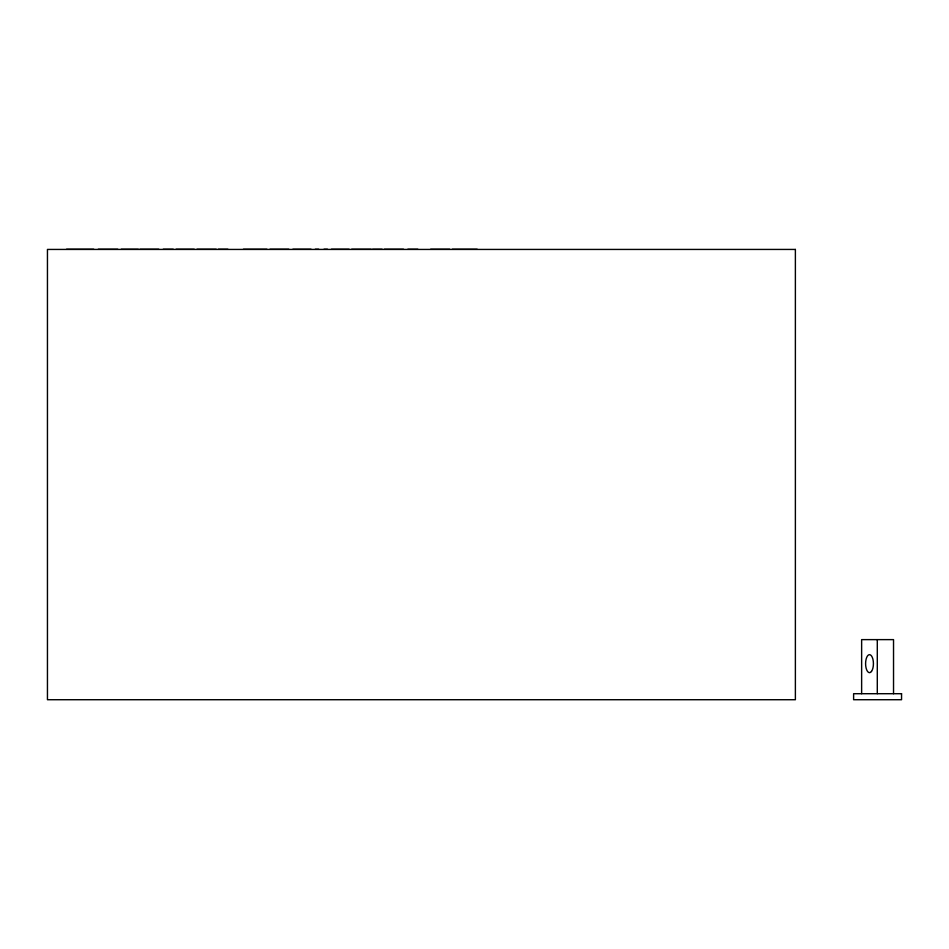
<?xml version="1.0" encoding="UTF-8"?>
<svg xmlns="http://www.w3.org/2000/svg" width="949" height="949" viewBox="0 0 949 949"><rect width="100%" height="100%" fill="white"/><g stroke="black" fill="none" stroke-linecap="round" stroke-linejoin="round"><path stroke-width="1.42" d="M66.525 249.279L93.785 249.279M98.221 249.279L117.83 249.279M121.164 249.279L138.352 249.279M139.894 249.279L158.827 249.279M163.204 249.279L173.287 249.279M176.04 249.279L194.296 249.279M196.941 249.279L216.265 249.279M218.294 249.279L227.938 249.279M243.371 249.279L266.977 249.279M269.907 249.279L288.84 249.279M292.85 249.279L311.094 249.279M315.258 249.279L318.745 249.279M323.977 249.279L327.512 249.279M331.367 249.279L349.113 249.279M351.64 249.279L371.249 249.279M372.542 249.279L382.186 249.279M384.25 249.279L403.574 249.279M407.809 249.279L417.892 249.279M430.621 249.279L449.779 249.279M452.234 249.279L477.217 249.279M893.531 693.707L893.531 639.626L861.633 639.626L861.633 693.707M877.291 639.626L877.291 693.707M795.381 249.433L47.45 249.433L47.45 699.721L795.381 699.721L795.381 249.433M901.55 693.707L853.614 693.707L853.614 699.721L901.55 699.721L901.55 693.707M871.467 671.465A9.015 3.915 -90 0 0 871.467 655.854A9.015 3.915 -90 0 0 865.595 663.659A9.015 3.915 -90 0 0 871.467 671.465"/></g></svg>
